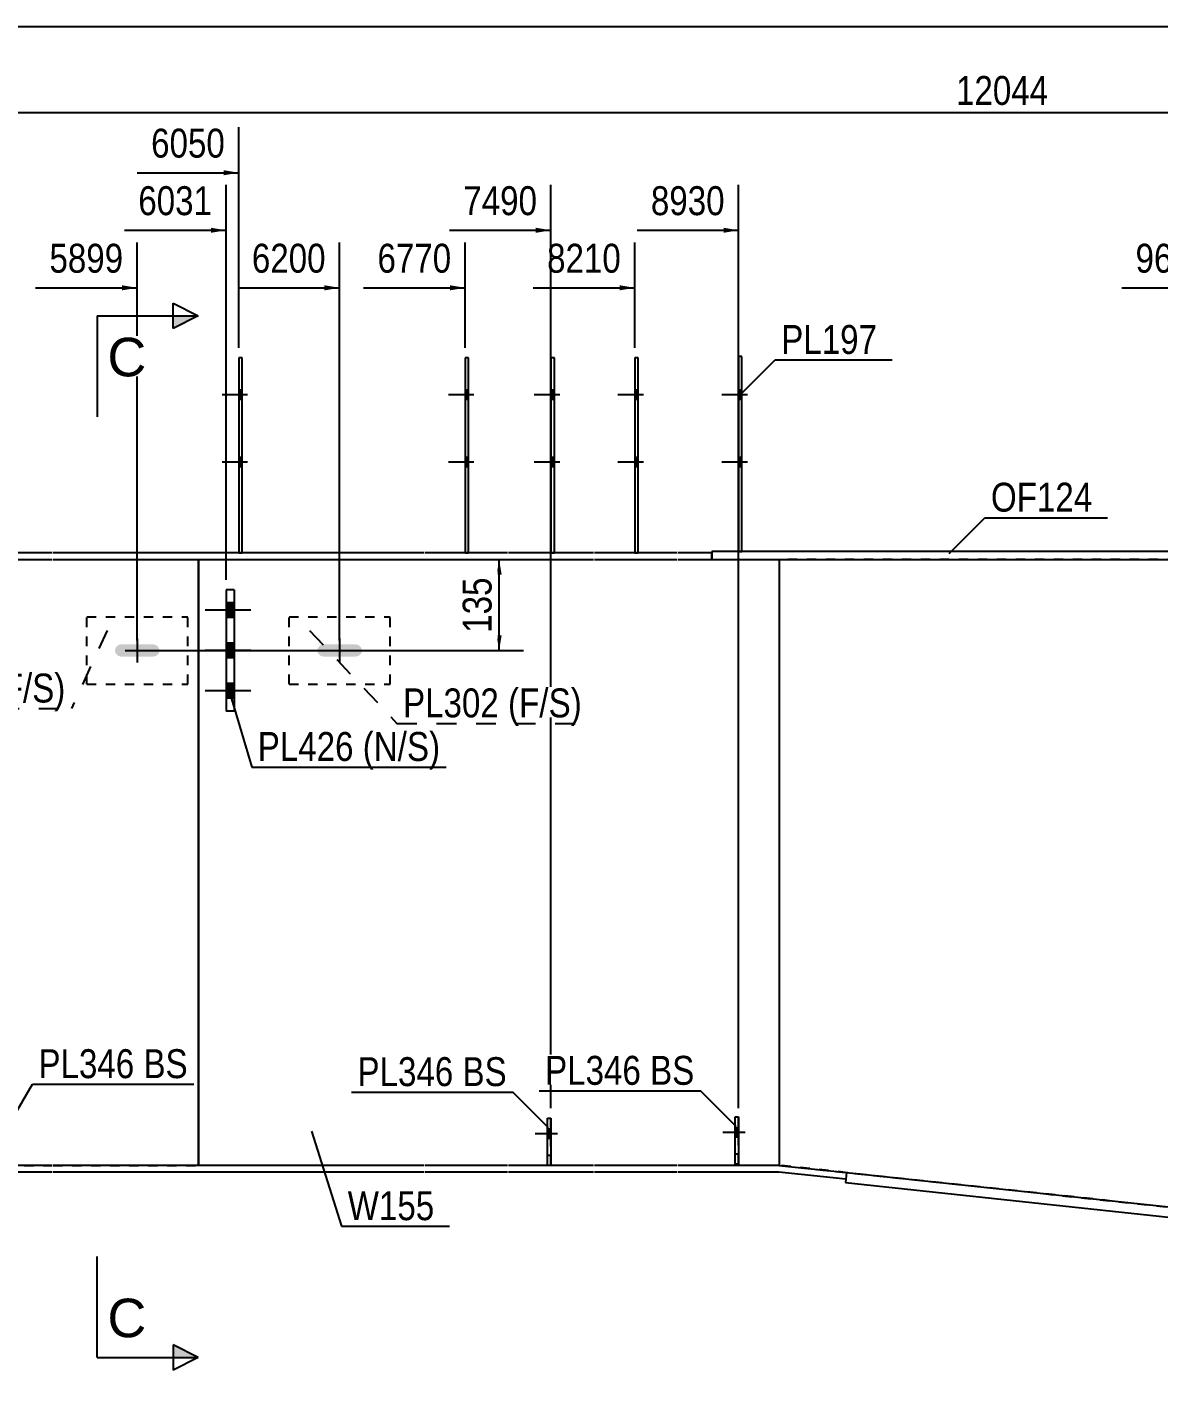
# Model space of a CAD drawing. Header units: millimetres. Extents: x -25 to 378, y -194 to 83.
# Drawn here: x 82.2 to 194.4, y -51 to 82.8 of the extents above; entities that cross this region are included whole.
import ezdxf

# ---------------------------------------------------------------- set-up
doc = ezdxf.new("R2010")
doc.units = ezdxf.units.MM
doc.linetypes.add('DXK_LINE_DOT1', pattern=[1.8814, 0.9407, -0.9407])
doc.linetypes.add('DXK_LINE_DOT2', pattern=[3.9198, 1.9599, -1.9599])
doc.styles.add('Arial', font='ARIAL.TTF', dxfattribs={"height": 0.2})
doc.styles.add('Arial Narrow', font='ARIALN.TTF', dxfattribs={"height": 0.2})

# ---------------------------------------------------------------- blocks, each defined once
blk = doc.blocks.new('Unknown-623515098-1211')
at = {"color": 5, "linetype": 'Continuous'}
blk.add_line((377.97, 82.77), (-22.03, 82.77), dxfattribs=at)
blk = doc.blocks.new('Bolt-623515098-1320 - 1232')
at = {"linetype": 'Continuous'}
blk.add_hatch(color=3, dxfattribs=at).paths.add_polyline_path([(95.31, 20.77), (95.35, 21), (95.31, 21.23), (95.17, 21.42), (94.98, 21.56), (94.75, 21.6), (91.55, 21.6), (91.32, 21.56), (91.13, 21.42), (91, 21.23), (90.95, 21), (91, 20.77), (91.13, 20.58), (91.32, 20.45), (91.55, 20.4), (94.75, 20.4), (94.98, 20.45), (95.17, 20.58)])
at = {"color": 3, "linetype": 'Continuous'}
for p, q in [((93.15, 22.2), (93.15, 19.8)), ((91.95, 21), (94.35, 21))]:
    blk.add_line(p, q, dxfattribs=at)
blk = doc.blocks.new('Part-623515098-1744 - 1232')
at = {"color": 7, "linetype": 'DXK_LINE_DOT1'}
for p, q in [((0, 30), (0, -30)), ((0, 30), (20.62, 30)), ((20.72, 30), (37.38, 30)), ((37.48, 30), (45.88, 30)), ((45.98, 30), (54.18, 30)), ((54.28, 30), (60.95, 30)), ((61.05, 30), (67.72, 30)), ((67.82, 30), (76.22, 30)), ((76.32, 30), (84.72, 30)), ((84.82, 30), (99.23, 30)), ((0, -30), (20.62, -30)), ((20.72, -30), (37.38, -30)), ((37.48, -30), (45.88, -30)), ((45.98, -30), (54.18, -30)), ((54.28, -30), (60.95, -30)), ((61.05, -30), (67.72, -30)), ((67.82, -30), (76.22, -30)), ((76.32, -30), (84.72, -30)), ((84.82, -30), (99.23, -30))]:
    blk.add_line(p, q, dxfattribs=at)
at = {"color": 2, "linetype": 'Continuous'}
blk.add_line((99.23, 30), (99.23, -30), dxfattribs=at)
blk = doc.blocks.new('Part-623515098-17344 - 1232')
at = {"color": 2, "linetype": 'Continuous'}
for p, q in [((103.55, 50), (103.22, 50)), ((103.22, 50), (103.22, 30.67)), ((103.55, 30.67), (103.55, 50))]:
    blk.add_line(p, q, dxfattribs=at)
at = {"color": 7, "linetype": 'DXK_LINE_DOT1'}
blk.add_line((103.22, 30.67), (103.55, 30.67), dxfattribs=at)
blk = doc.blocks.new('Part-623515098-17340 - 1232')
at = {"color": 2, "linetype": 'Continuous'}
for p, q in [((133.8, -30), (133.8, -25.33)), ((133.8, -25.33), (134.13, -25.33)), ((134.13, -25.33), (134.13, -30))]:
    blk.add_line(p, q, dxfattribs=at)
blk = doc.blocks.new('Bolt-623515098-1323 - 1232')
at = {"linetype": 'Continuous'}
blk.add_hatch(color=3, dxfattribs=at).paths.add_polyline_path([(115.36, 20.77), (115.4, 21), (115.36, 21.23), (115.23, 21.42), (115.03, 21.56), (114.8, 21.6), (111.6, 21.6), (111.37, 21.56), (111.18, 21.42), (111.05, 21.23), (111, 21), (111.05, 20.77), (111.18, 20.58), (111.37, 20.45), (111.6, 20.4), (114.8, 20.4), (115.03, 20.45), (115.23, 20.58)])
at = {"color": 3, "linetype": 'Continuous'}
for p, q in [((113.2, 22.2), (113.2, 19.8)), ((112, 21), (114.4, 21))]:
    blk.add_line(p, q, dxfattribs=at)
blk = doc.blocks.new('Part-623515098-1367 - 1232')
at = {"color": 2, "linetype": 'Continuous'}
for p, q in [((57.62, 30.67), (57.62, 30)), ((60.95, 30.67), (57.62, 30.67)), ((57.62, 30), (60.95, 30)), ((67.72, 30.67), (61.05, 30.67)), ((61.05, 30), (67.72, 30)), ((76.22, 30.67), (67.82, 30.67)), ((67.82, 30), (76.22, 30)), ((84.72, 30.67), (76.32, 30.67)), ((76.32, 30), (84.72, 30)), ((121.53, 30.67), (84.82, 30.67)), ((84.82, 30), (121.53, 30)), ((129.83, 30.67), (121.63, 30.67)), ((121.63, 30), (129.83, 30)), ((138.33, 30.67), (129.93, 30.67)), ((129.93, 30), (138.33, 30)), ((146.63, 30.67), (138.43, 30.67)), ((138.43, 30), (146.63, 30)), ((150.07, 30.67), (146.73, 30.67)), ((146.73, 30), (150.07, 30))]:
    blk.add_line(p, q, dxfattribs=at)
at = {"color": 7, "linetype": 'DXK_LINE_DOT1'}
blk.add_line((150.07, 30), (150.07, 30.67), dxfattribs=at)
blk = doc.blocks.new('Part-623515098-17337 - 1232')
at = {"color": 7, "linetype": 'DXK_LINE_DOT1'}
for p, q in [((133.8, -30), (133.8, -25.33)), ((133.8, -25.33), (134.13, -25.33)), ((134.13, -30), (134.13, -25.33)), ((133.8, -29), (134.13, -29))]:
    blk.add_line(p, q, dxfattribs=at)
blk = doc.blocks.new('Part-623515098-1411 - 1232')
at = {"color": 2, "linetype": 'Continuous'}
for p, q in [((267.49, 30.8), (150.07, 30.8)), ((150.07, 30.8), (150.07, 30)), ((267.49, 30), (267.49, 30.8)), ((150.07, 30), (267.49, 30))]:
    blk.add_line(p, q, dxfattribs=at)
blk = doc.blocks.new('Part-623515098-1433 - 1232')
at = {"color": 2, "linetype": 'Continuous'}
blk.add_line((99.23, -30), (99.23, 30), dxfattribs=at)
at = {"color": 7, "linetype": 'DXK_LINE_DOT1'}
for p, q in [((99.23, 30), (121.53, 30)), ((121.63, 30), (129.83, 30)), ((129.93, 30), (138.33, 30)), ((138.43, 30), (146.63, 30)), ((146.73, 30), (156.73, 30)), ((156.73, 30), (156.73, -30)), ((121.53, -30), (99.23, -30)), ((129.83, -30), (121.63, -30)), ((138.33, -30), (129.93, -30)), ((146.63, -30), (138.43, -30)), ((156.73, -30), (146.73, -30))]:
    blk.add_line(p, q, dxfattribs=at)
blk = doc.blocks.new('Part-623515098-1455 - 1232')
at = {"color": 2, "linetype": 'Continuous'}
for p, q in [((156.73, 30), (156.73, -30)), ((343.35, -50), (343.09, -49.97))]:
    blk.add_line(p, q, dxfattribs=at)
at = {"color": 7, "linetype": 'DXK_LINE_DOT1'}
for p, q in [((356.07, 30), (156.73, 30)), ((356.07, 30), (343.35, -50)), ((343.09, -49.97), (156.73, -30)), ((156.73, -30), (343.35, -49.99))]:
    blk.add_line(p, q, dxfattribs=at)
blk = doc.blocks.new('Part-623515098-1499 - 1232')
at = {"color": 2, "linetype": 'Continuous'}
for p, q in [((67.72, -30), (64.38, -30)), ((64.38, -30), (64.38, -30.67)), ((67.72, -30.67), (64.38, -30.67)), ((76.22, -30), (67.82, -30)), ((76.22, -30.67), (67.82, -30.67)), ((84.72, -30), (76.32, -30)), ((84.72, -30.67), (76.32, -30.67)), ((121.53, -30), (84.82, -30)), ((121.53, -30.67), (84.82, -30.67)), ((129.83, -30), (121.63, -30)), ((129.83, -30.67), (121.63, -30.67)), ((138.33, -30), (129.93, -30)), ((138.33, -30.67), (129.93, -30.67)), ((146.63, -30), (138.43, -30)), ((146.63, -30.67), (138.43, -30.67)), ((156.73, -30), (146.73, -30)), ((156.7, -30.67), (146.73, -30.67)), ((163.33, -31.38), (156.7, -30.67)), ((156.73, -30), (163.4, -30.71))]:
    blk.add_line(p, q, dxfattribs=at)
at = {"color": 7, "linetype": 'DXK_LINE_DOT1'}
blk.add_line((163.4, -30.71), (163.33, -31.38), dxfattribs=at)
blk = doc.blocks.new('Part-623515098-1521 - 1232')
at = {"color": 2, "linetype": 'Continuous'}
for p, q in [((163.4, -30.71), (163.29, -31.71)), ((163.4, -30.71), (343.09, -49.97)), ((163.29, -31.71), (342.99, -50.97)), ((343.09, -49.97), (342.99, -50.97))]:
    blk.add_line(p, q, dxfattribs=at)
blk = doc.blocks.new('Part-623515098-1695 - 1232')
at = {"color": 2, "linetype": 'Continuous'}
for p, q in [((102.75, 27), (101.95, 27)), ((101.95, 27), (101.95, 15)), ((102.75, 27), (102.75, 15)), ((102.75, 15), (101.95, 15))]:
    blk.add_line(p, q, dxfattribs=at)
blk = doc.blocks.new('Part-623515098-1717 - 1232')
at = {"color": 7, "linetype": 'DXK_LINE_DOT1'}
for p, q in [((108.2, 17.67), (108.2, 24.33)), ((108.2, 24.33), (118.2, 24.33)), ((118.2, 17.67), (118.2, 24.33)), ((108.2, 17.67), (118.2, 17.67))]:
    blk.add_line(p, q, dxfattribs=at)
blk = doc.blocks.new('Part-623515098-1722 - 1232')
at = {"color": 7, "linetype": 'DXK_LINE_DOT1'}
for p, q in [((88.15, 17.67), (88.15, 24.33)), ((88.15, 24.33), (98.15, 24.33)), ((98.15, 17.67), (98.15, 24.33)), ((88.15, 17.67), (98.15, 17.67))]:
    blk.add_line(p, q, dxfattribs=at)
blk = doc.blocks.new('Bolt-623515098-1723 - 1232')
at = {"linetype": 'Continuous'}
for points in [[(102.75, 24.27), (102.75, 25.73), (101.95, 25.73), (101.95, 24.27)], [(102.75, 20.27), (102.75, 21.73), (101.95, 21.73), (101.95, 20.27)], [(102.75, 16.27), (102.75, 17.73), (101.95, 17.73), (101.95, 16.27)]]:
    blk.add_hatch(color=3, dxfattribs=at).paths.add_polyline_path(points)
at = {"color": 3, "linetype": 'Continuous'}
for p, q in [((102.75, 25.73), (101.95, 25.73)), ((104.42, 25), (99.88, 25)), ((102.75, 24.27), (101.95, 24.27)), ((102.75, 21.73), (101.95, 21.73)), ((104.42, 21), (99.88, 21)), ((102.75, 20.27), (101.95, 20.27)), ((102.75, 17.73), (101.95, 17.73)), ((104.42, 17), (99.88, 17)), ((102.75, 16.27), (101.95, 16.27))]:
    blk.add_line(p, q, dxfattribs=at)
blk = doc.blocks.new('Part-623515098-17328 - 1232')
at = {"color": 2, "linetype": 'Continuous'}
for p, q in [((153.05, 50.13), (152.72, 50.13)), ((152.72, 50.13), (152.72, 30.8)), ((153.05, 30.8), (153.05, 50.13))]:
    blk.add_line(p, q, dxfattribs=at)
at = {"color": 7, "linetype": 'DXK_LINE_DOT1'}
blk.add_line((152.72, 30.8), (153.05, 30.8), dxfattribs=at)
blk = doc.blocks.new('Part-623515098-17329 - 1232')
at = {"color": 7, "linetype": 'DXK_LINE_DOT1'}
for p, q in [((152.39, -29.87), (152.39, -25.2)), ((152.39, -25.2), (152.72, -25.2)), ((152.72, -29.87), (152.72, -25.2)), ((152.39, -28.87), (152.72, -28.87)), ((152.72, -29.87), (152.39, -29.87))]:
    blk.add_line(p, q, dxfattribs=at)
blk = doc.blocks.new('Part-623515098-17332 - 1232')
at = {"color": 2, "linetype": 'Continuous'}
for p, q in [((152.39, -29.87), (152.39, -25.2)), ((152.39, -25.2), (152.72, -25.2)), ((152.72, -25.2), (152.72, -29.87)), ((152.72, -29.87), (152.39, -29.87))]:
    blk.add_line(p, q, dxfattribs=at)
blk = doc.blocks.new('Part-623515098-17335 - 1232')
at = {"color": 2, "linetype": 'Continuous'}
for p, q in [((142.77, 50), (142.43, 50)), ((142.43, 50), (142.43, 30.67)), ((142.77, 30.67), (142.77, 50))]:
    blk.add_line(p, q, dxfattribs=at)
at = {"color": 7, "linetype": 'DXK_LINE_DOT1'}
blk.add_line((142.43, 30.67), (142.77, 30.67), dxfattribs=at)
blk = doc.blocks.new('Part-623515098-17336 - 1232')
at = {"color": 2, "linetype": 'Continuous'}
for p, q in [((134.47, 50), (134.13, 50)), ((134.13, 50), (134.13, 30.67)), ((134.47, 30.67), (134.47, 50))]:
    blk.add_line(p, q, dxfattribs=at)
at = {"color": 7, "linetype": 'DXK_LINE_DOT1'}
blk.add_line((134.13, 30.67), (134.47, 30.67), dxfattribs=at)
blk = doc.blocks.new('Part-623515098-17343 - 1232')
at = {"color": 2, "linetype": 'Continuous'}
for p, q in [((125.97, 50), (125.63, 50)), ((125.63, 50), (125.63, 30.67)), ((125.97, 30.67), (125.97, 50))]:
    blk.add_line(p, q, dxfattribs=at)
at = {"color": 7, "linetype": 'DXK_LINE_DOT1'}
blk.add_line((125.63, 30.67), (125.97, 30.67), dxfattribs=at)
blk = doc.blocks.new('Bolt-623515098-17377 - 1232')
at = {"linetype": 'Continuous'}
for points in [[(153.05, 45.87), (153.05, 46.8), (152.72, 46.8), (152.72, 45.87)], [(153.05, 45.87), (153.05, 46.8), (152.72, 46.8), (152.72, 45.87)], [(153.05, 39.2), (153.05, 40.13), (152.72, 40.13), (152.72, 39.2)], [(153.05, 39.2), (153.05, 40.13), (152.72, 40.13), (152.72, 39.2)]]:
    blk.add_hatch(color=3, dxfattribs=at).paths.add_polyline_path(points)
at = {"color": 3, "linetype": 'Continuous'}
for p, q in [((153.59, 46.33), (151.05, 46.33)), ((153.59, 46.33), (151.05, 46.33)), ((153.05, 46.8), (152.72, 46.8)), ((153.05, 46.8), (152.72, 46.8)), ((153.05, 45.87), (152.72, 45.87)), ((153.05, 45.87), (152.72, 45.87)), ((153.05, 40.13), (152.72, 40.13)), ((153.05, 40.13), (152.72, 40.13)), ((153.59, 39.67), (151.05, 39.67)), ((153.59, 39.67), (151.05, 39.67)), ((153.05, 39.2), (152.72, 39.2)), ((153.05, 39.2), (152.72, 39.2))]:
    blk.add_line(p, q, dxfattribs=at)
blk = doc.blocks.new('Bolt-623515098-17378 - 1232')
at = {"color": 3, "linetype": 'DXK_LINE_DOT2'}
for p, q in [((152.72, -26.27), (152.39, -26.27)), ((153.25, -26.73), (152.39, -26.73)), ((152.72, -27.2), (152.39, -27.2))]:
    blk.add_line(p, q, dxfattribs=at)
blk = doc.blocks.new('Bolt-623515098-17381 - 1232')
at = {"linetype": 'Continuous'}
blk.add_hatch(color=3, dxfattribs=at).paths.add_polyline_path([(152.72, -27.2), (152.72, -26.27), (152.39, -26.27), (152.39, -27.2)])
at = {"color": 3, "linetype": 'Continuous'}
for p, q in [((153.35, -26.73), (151.15, -26.73)), ((152.72, -26.27), (152.39, -26.27)), ((152.72, -27.2), (152.39, -27.2))]:
    blk.add_line(p, q, dxfattribs=at)
blk = doc.blocks.new('Bolt-623515098-17384 - 1232')
at = {"linetype": 'Continuous'}
for points in [[(142.77, 45.87), (142.77, 46.8), (142.43, 46.8), (142.43, 45.87)], [(142.77, 45.87), (142.77, 46.8), (142.43, 46.8), (142.43, 45.87)], [(142.77, 39.2), (142.77, 40.13), (142.43, 40.13), (142.43, 39.2)], [(142.77, 39.2), (142.77, 40.13), (142.43, 40.13), (142.43, 39.2)]]:
    blk.add_hatch(color=3, dxfattribs=at).paths.add_polyline_path(points)
at = {"color": 3, "linetype": 'Continuous'}
for p, q in [((143.3, 46.33), (140.77, 46.33)), ((143.3, 46.33), (140.77, 46.33)), ((142.77, 46.8), (142.43, 46.8)), ((142.77, 46.8), (142.43, 46.8)), ((142.77, 45.87), (142.43, 45.87)), ((142.77, 45.87), (142.43, 45.87)), ((142.77, 40.13), (142.43, 40.13)), ((142.77, 40.13), (142.43, 40.13)), ((143.3, 39.67), (140.77, 39.67)), ((143.3, 39.67), (140.77, 39.67)), ((142.77, 39.2), (142.43, 39.2)), ((142.77, 39.2), (142.43, 39.2))]:
    blk.add_line(p, q, dxfattribs=at)
blk = doc.blocks.new('Bolt-623515098-17385 - 1232')
at = {"linetype": 'Continuous'}
for points in [[(134.47, 45.87), (134.47, 46.8), (134.13, 46.8), (134.13, 45.87)], [(134.47, 45.87), (134.47, 46.8), (134.13, 46.8), (134.13, 45.87)], [(134.47, 39.2), (134.47, 40.13), (134.13, 40.13), (134.13, 39.2)], [(134.47, 39.2), (134.47, 40.13), (134.13, 40.13), (134.13, 39.2)]]:
    blk.add_hatch(color=3, dxfattribs=at).paths.add_polyline_path(points)
at = {"color": 3, "linetype": 'Continuous'}
for p, q in [((135, 46.33), (132.47, 46.33)), ((135, 46.33), (132.47, 46.33)), ((134.47, 46.8), (134.13, 46.8)), ((134.47, 46.8), (134.13, 46.8)), ((134.47, 45.87), (134.13, 45.87)), ((134.47, 45.87), (134.13, 45.87)), ((134.47, 40.13), (134.13, 40.13)), ((134.47, 40.13), (134.13, 40.13)), ((135, 39.67), (132.47, 39.67)), ((135, 39.67), (132.47, 39.67)), ((134.47, 39.2), (134.13, 39.2)), ((134.47, 39.2), (134.13, 39.2))]:
    blk.add_line(p, q, dxfattribs=at)
blk = doc.blocks.new('Bolt-623515098-17386 - 1232')
at = {"color": 3, "linetype": 'DXK_LINE_DOT2'}
for p, q in [((134.13, -26.4), (133.8, -26.4)), ((134.67, -26.87), (133.8, -26.87)), ((134.13, -27.33), (133.8, -27.33))]:
    blk.add_line(p, q, dxfattribs=at)
blk = doc.blocks.new('Bolt-623515098-17389 - 1232')
at = {"linetype": 'Continuous'}
blk.add_hatch(color=3, dxfattribs=at).paths.add_polyline_path([(134.13, -27.33), (134.13, -26.4), (133.8, -26.4), (133.8, -27.33)])
at = {"color": 3, "linetype": 'Continuous'}
for p, q in [((134.13, -26.4), (133.8, -26.4)), ((134.77, -26.87), (132.57, -26.87)), ((134.13, -27.33), (133.8, -27.33))]:
    blk.add_line(p, q, dxfattribs=at)
blk = doc.blocks.new('Bolt-623515098-17392 - 1232')
at = {"linetype": 'Continuous'}
for points in [[(125.97, 45.87), (125.97, 46.8), (125.63, 46.8), (125.63, 45.87)], [(125.97, 45.87), (125.97, 46.8), (125.63, 46.8), (125.63, 45.87)], [(125.97, 39.2), (125.97, 40.13), (125.63, 40.13), (125.63, 39.2)], [(125.97, 39.2), (125.97, 40.13), (125.63, 40.13), (125.63, 39.2)]]:
    blk.add_hatch(color=3, dxfattribs=at).paths.add_polyline_path(points)
at = {"color": 3, "linetype": 'Continuous'}
for p, q in [((126.5, 46.33), (123.97, 46.33)), ((126.5, 46.33), (123.97, 46.33)), ((125.97, 46.8), (125.63, 46.8)), ((125.97, 46.8), (125.63, 46.8)), ((125.97, 45.87), (125.63, 45.87)), ((125.97, 45.87), (125.63, 45.87)), ((125.97, 40.13), (125.63, 40.13)), ((125.97, 40.13), (125.63, 40.13)), ((126.5, 39.67), (123.97, 39.67)), ((126.5, 39.67), (123.97, 39.67)), ((125.97, 39.2), (125.63, 39.2)), ((125.97, 39.2), (125.63, 39.2))]:
    blk.add_line(p, q, dxfattribs=at)
blk = doc.blocks.new('Bolt-623515098-17393 - 1232')
at = {"linetype": 'Continuous'}
for points in [[(103.55, 45.87), (103.55, 46.8), (103.22, 46.8), (103.22, 45.87)], [(103.55, 45.87), (103.55, 46.8), (103.22, 46.8), (103.22, 45.87)], [(103.55, 39.2), (103.55, 40.13), (103.22, 40.13), (103.22, 39.2)], [(103.55, 39.2), (103.55, 40.13), (103.22, 40.13), (103.22, 39.2)]]:
    blk.add_hatch(color=3, dxfattribs=at).paths.add_polyline_path(points)
at = {"color": 3, "linetype": 'Continuous'}
for p, q in [((104.08, 46.33), (101.55, 46.33)), ((104.08, 46.33), (101.55, 46.33)), ((103.55, 46.8), (103.22, 46.8)), ((103.55, 46.8), (103.22, 46.8)), ((103.55, 45.87), (103.22, 45.87)), ((103.55, 45.87), (103.22, 45.87)), ((103.55, 40.13), (103.22, 40.13)), ((103.55, 40.13), (103.22, 40.13)), ((104.08, 39.67), (101.55, 39.67)), ((104.08, 39.67), (101.55, 39.67)), ((103.55, 39.2), (103.22, 39.2)), ((103.55, 39.2), (103.22, 39.2))]:
    blk.add_line(p, q, dxfattribs=at)
blk = doc.blocks.new('StraightDimension-623515098-2243 - 1232')
at = {"linetype": 'Continuous'}
for points in [[(128.75, 28.5), (129, 30), (129.25, 28.5)], [(129.25, 22.5), (129, 21), (128.75, 22.5)]]:
    blk.add_hatch(color=7, dxfattribs=at).paths.add_polyline_path(points)
at = {"color": 7, "linetype": 'Continuous'}
for p, q in [((94.15, 30), (131.4, 30)), ((129, 21), (129, 30)), ((94.15, 21), (131.4, 21))]:
    blk.add_line(p, q, dxfattribs=at)
at = {"color": 0}
blk.add_wipeout([(128.85, 28.84), (124.65, 28.84), (124.65, 22.16), (128.85, 22.16)], dxfattribs=at)
at = {"color": 3, "style": 'Arial Narrow'}
blk.add_text('135', height=2.863, rotation=90.0002, dxfattribs=at).set_placement((128.25, 22.76))
blk = doc.blocks.new('StraightDimension-623515098-2648 - 1232')
at = {"color": 7, "linetype": 'Continuous'}
blk.add_line((-1.33, 74.3), (358.97, 74.3), dxfattribs=at)
at = {"color": 0}
blk.add_wipeout([(183.99, 74.45), (183.99, 78.65), (173.65, 78.65), (173.65, 74.45)], dxfattribs=at)
at = {"color": 3, "style": 'Arial Narrow'}
blk.add_text('12044', height=2.863, dxfattribs=at).set_placement((174.25, 75.05))
blk = doc.blocks.new('StraightDimension-623515098-16156 - 1232')
at = {"linetype": 'Continuous'}
blk.add_hatch(color=7, dxfattribs=at).paths.add_polyline_path([(199.22, 57.18), (200.72, 56.93), (199.22, 56.68)])
at = {"color": 7, "linetype": 'Continuous'}
for p, q in [((200.72, 51.13), (200.72, 61.43)), ((190.66, 56.93), (200.72, 56.93))]:
    blk.add_line(p, q, dxfattribs=at)
at = {"color": 0}
blk.add_wipeout([(199.94, 57.83), (199.94, 62.03), (191.43, 62.03), (191.43, 57.83)], dxfattribs=at)
at = {"color": 3, "style": 'Arial Narrow'}
blk.add_text('9650', height=2.863, dxfattribs=at).set_placement((192.03, 58.43))
blk = doc.blocks.new('StraightDimension-623515098-16157 - 1232')
at = {"linetype": 'Continuous'}
blk.add_hatch(color=7, dxfattribs=at).paths.add_polyline_path([(151.22, 62.88), (152.72, 62.63), (151.22, 62.38)])
at = {"color": 7, "linetype": 'Continuous'}
for p, q in [((152.72, -24.33), (152.72, 67.13)), ((142.66, 62.63), (152.72, 62.63))]:
    blk.add_line(p, q, dxfattribs=at)
at = {"color": 0}
blk.add_wipeout([(151.94, 63.53), (151.94, 67.73), (143.43, 67.73), (143.43, 63.53)], dxfattribs=at)
at = {"color": 3, "style": 'Arial Narrow'}
blk.add_text('8930', height=2.863, dxfattribs=at).set_placement((144.03, 64.13))
blk = doc.blocks.new('StraightDimension-623515098-16158 - 1232')
at = {"linetype": 'Continuous'}
blk.add_hatch(color=7, dxfattribs=at).paths.add_polyline_path([(140.93, 57.18), (142.43, 56.93), (140.93, 56.68)])
at = {"color": 7, "linetype": 'Continuous'}
for p, q in [((142.43, 51), (142.43, 61.43)), ((132.37, 56.93), (142.43, 56.93))]:
    blk.add_line(p, q, dxfattribs=at)
at = {"color": 0}
blk.add_wipeout([(141.66, 57.83), (141.66, 62.03), (133.15, 62.03), (133.15, 57.83)], dxfattribs=at)
at = {"color": 3, "style": 'Arial Narrow'}
blk.add_text('8210', height=2.863, dxfattribs=at).set_placement((133.75, 58.43))
blk = doc.blocks.new('StraightDimension-623515098-16159 - 1232')
at = {"linetype": 'Continuous'}
blk.add_hatch(color=7, dxfattribs=at).paths.add_polyline_path([(132.63, 62.88), (134.13, 62.63), (132.63, 62.38)])
at = {"color": 7, "linetype": 'Continuous'}
for p, q in [((134.13, -24.33), (134.13, 67.13)), ((124.07, 62.63), (134.13, 62.63))]:
    blk.add_line(p, q, dxfattribs=at)
at = {"color": 0}
blk.add_wipeout([(133.36, 63.53), (133.36, 67.73), (124.85, 67.73), (124.85, 63.53)], dxfattribs=at)
at = {"color": 3, "style": 'Arial Narrow'}
blk.add_text('7490', height=2.863, dxfattribs=at).set_placement((125.45, 64.13))
blk = doc.blocks.new('StraightDimension-623515098-16160 - 1232')
at = {"linetype": 'Continuous'}
blk.add_hatch(color=7, dxfattribs=at).paths.add_polyline_path([(124.13, 57.18), (125.63, 56.93), (124.13, 56.68)])
at = {"color": 7, "linetype": 'Continuous'}
for p, q in [((125.63, 51), (125.63, 61.43)), ((115.57, 56.93), (125.63, 56.93))]:
    blk.add_line(p, q, dxfattribs=at)
at = {"color": 0}
blk.add_wipeout([(124.86, 57.83), (124.86, 62.03), (116.35, 62.03), (116.35, 57.83)], dxfattribs=at)
at = {"color": 3, "style": 'Arial Narrow'}
blk.add_text('6770', height=2.863, dxfattribs=at).set_placement((116.95, 58.43))
blk = doc.blocks.new('StraightDimension-623515098-16161 - 1232')
at = {"linetype": 'Continuous'}
blk.add_hatch(color=7, dxfattribs=at).paths.add_polyline_path([(111.7, 57.18), (113.2, 56.93), (111.7, 56.68)])
at = {"color": 7, "linetype": 'Continuous'}
for p, q in [((113.2, 22), (113.2, 61.43)), ((103.14, 56.93), (113.2, 56.93))]:
    blk.add_line(p, q, dxfattribs=at)
at = {"color": 0}
blk.add_wipeout([(112.43, 57.83), (112.43, 62.03), (103.91, 62.03), (103.91, 57.83)], dxfattribs=at)
at = {"color": 3, "style": 'Arial Narrow'}
blk.add_text('6200', height=2.863, dxfattribs=at).set_placement((104.51, 58.43))
blk = doc.blocks.new('StraightDimension-623515098-16162 - 1232')
at = {"linetype": 'Continuous'}
blk.add_hatch(color=7, dxfattribs=at).paths.add_polyline_path([(101.72, 68.58), (103.22, 68.33), (101.72, 68.08)])
at = {"color": 7, "linetype": 'Continuous'}
for p, q in [((103.22, 51), (103.22, 72.83)), ((93.16, 68.33), (103.22, 68.33))]:
    blk.add_line(p, q, dxfattribs=at)
at = {"color": 0}
blk.add_wipeout([(102.44, 69.23), (102.44, 73.43), (93.93, 73.43), (93.93, 69.23)], dxfattribs=at)
at = {"color": 3, "style": 'Arial Narrow'}
blk.add_text('6050', height=2.863, dxfattribs=at).set_placement((94.53, 69.83))
blk = doc.blocks.new('StraightDimension-623515098-16163 - 1232')
at = {"linetype": 'Continuous'}
blk.add_hatch(color=7, dxfattribs=at).paths.add_polyline_path([(100.45, 62.88), (101.95, 62.63), (100.45, 62.38)])
at = {"color": 7, "linetype": 'Continuous'}
for p, q in [((101.95, 28), (101.95, 67.13)), ((91.89, 62.63), (101.95, 62.63))]:
    blk.add_line(p, q, dxfattribs=at)
at = {"color": 0}
blk.add_wipeout([(101.18, 63.53), (101.18, 67.73), (92.66, 67.73), (92.66, 63.53)], dxfattribs=at)
at = {"color": 3, "style": 'Arial Narrow'}
blk.add_text('6031', height=2.863, dxfattribs=at).set_placement((93.26, 64.13))
blk = doc.blocks.new('StraightDimension-623515098-16164 - 1232')
at = {"linetype": 'Continuous'}
blk.add_hatch(color=7, dxfattribs=at).paths.add_polyline_path([(91.65, 57.18), (93.15, 56.93), (91.65, 56.68)])
at = {"color": 7, "linetype": 'Continuous'}
for p, q in [((93.15, 22), (93.15, 61.43)), ((83.09, 56.93), (93.15, 56.93))]:
    blk.add_line(p, q, dxfattribs=at)
at = {"color": 0}
blk.add_wipeout([(92.38, 57.83), (92.38, 62.03), (83.86, 62.03), (83.86, 57.83)], dxfattribs=at)
at = {"color": 3, "style": 'Arial Narrow'}
blk.add_text('5899', height=2.863, dxfattribs=at).set_placement((84.46, 58.43))
blk = doc.blocks.new('SectionMark-623515098-10644 - 1232')
at = {"linetype": 'Continuous'}
for points in [[(96.7, 52.91), (96.7, 54.16), (99.2, 54.16)], [(96.7, -49.03), (96.7, -47.78), (99.2, -49.03)]]:
    blk.add_hatch(color=30, dxfattribs=at).paths.add_polyline_path(points)
at = {"color": 30, "linetype": 'Continuous'}
for p, q in [((96.7, 52.91), (96.7, 55.41)), ((96.7, 55.41), (99.2, 54.16)), ((89.2, 54.16), (89.2, 44.16)), ((89.2, 54.16), (99.2, 54.16)), ((99.2, 54.16), (96.7, 52.91)), ((89.2, -49.03), (89.2, -39.03)), ((99.2, -49.03), (96.7, -47.78)), ((96.7, -47.78), (96.7, -50.28)), ((89.2, -49.03), (99.2, -49.03)), ((99.2, -49.03), (96.7, -50.28))]:
    blk.add_line(p, q, dxfattribs=at)
at = {"color": 0, "linetype": 'Continuous'}
for points in [[(94.05, 48.16), (94.05, 52.16), (90.2, 52.16), (90.2, 48.16)], [(94.05, -47.03), (94.05, -43.03), (90.2, -43.03), (90.2, -47.03)]]:
    blk.add_wipeout(points, dxfattribs=at)
at = {"color": 96, "linetype": 'Continuous', "style": 'Arial'}
for p in [(90.2, 48.16), (90.2, -47.03)]:
    blk.add_text('C', height=3.82, dxfattribs=at).set_placement(p)
blk = doc.blocks.new('Mark-623515098-19417 - 1232')
at = {"color": 0}
for points in [[(128.98, 14.38), (128.98, 17.38), (119.48, 17.38), (119.48, 14.38)], [(137.18, 14.38), (137.18, 17.38), (129.88, 17.38), (129.88, 14.38)]]:
    blk.add_wipeout(points, dxfattribs=at)
for points in [[(128.98, 14.38), (128.98, 17.38), (119.48, 17.38), (119.48, 14.38)], [(137.18, 14.38), (137.18, 17.38), (129.88, 17.38), (129.88, 14.38)]]:
    blk.add_wipeout(points, dxfattribs=at)
at = {"color": 7, "linetype": 'DXK_LINE_DOT2'}
for p, q in [((110.22, 22.98), (118.88, 13.78)), ((118.88, 13.78), (137.78, 13.78))]:
    blk.add_line(p, q, dxfattribs=at)
at = {"color": 3, "style": 'Arial Narrow'}
for s, p in [('(F/', (129.88, 14.38)), ('S)', (133.9, 14.38)), ('PL302', (119.48, 14.38))]:
    blk.add_text(s, height=2.863, dxfattribs=at).set_placement(p)
blk = doc.blocks.new('MarkSet-623515098-19345 - 1232')
at = {"color": 0}
for points in [[(92.87, -21.36), (92.87, -18.36), (83.37, -18.36), (83.37, -21.36)], [(98.16, -21.36), (98.16, -18.36), (93.77, -18.36), (93.77, -21.36)]]:
    blk.add_wipeout(points, dxfattribs=at)
for points in [[(92.87, -21.36), (92.87, -18.36), (83.37, -18.36), (83.37, -21.36)], [(98.16, -21.36), (98.16, -18.36), (93.77, -18.36), (93.77, -21.36)]]:
    blk.add_wipeout(points, dxfattribs=at)
at = {"color": 7, "linetype": 'Continuous'}
for p, q in [((80.27, -26.29), (82.77, -21.96)), ((82.77, -21.96), (98.76, -21.96))]:
    blk.add_line(p, q, dxfattribs=at)
at = {"color": 3, "style": 'Arial Narrow'}
for s, p in [('PL346', (83.37, -21.36)), ('BS', (93.77, -21.36))]:
    blk.add_text(s, height=2.863, dxfattribs=at).set_placement(p)
blk = doc.blocks.new('MarkSet-623515098-19356 - 1232')
at = {"color": 0}
for points in [[(124.47, -22.15), (124.47, -19.15), (114.97, -19.15), (114.97, -22.15)], [(129.75, -22.15), (129.75, -19.15), (125.37, -19.15), (125.37, -22.15)]]:
    blk.add_wipeout(points, dxfattribs=at)
for points in [[(124.47, -22.15), (124.47, -19.15), (114.97, -19.15), (114.97, -22.15)], [(129.75, -22.15), (129.75, -19.15), (125.37, -19.15), (125.37, -22.15)]]:
    blk.add_wipeout(points, dxfattribs=at)
at = {"color": 7, "linetype": 'Continuous'}
for p in [(114.37, -22.75), (133.89, -26.29)]:
    blk.add_line(p, (130.35, -22.75), dxfattribs=at)
at = {"color": 3, "style": 'Arial Narrow'}
for s, p in [('PL346', (114.97, -22.15)), ('BS', (125.37, -22.15))]:
    blk.add_text(s, height=2.863, dxfattribs=at).set_placement(p)
blk = doc.blocks.new('MarkSet-623515098-19367 - 1232')
at = {"color": 0}
for points in [[(143.05, -22.02), (143.05, -19.02), (133.55, -19.02), (133.55, -22.02)], [(148.34, -22.02), (148.34, -19.02), (143.95, -19.02), (143.95, -22.02)]]:
    blk.add_wipeout(points, dxfattribs=at)
for points in [[(143.05, -22.02), (143.05, -19.02), (133.55, -19.02), (133.55, -22.02)], [(148.34, -22.02), (148.34, -19.02), (143.95, -19.02), (143.95, -22.02)]]:
    blk.add_wipeout(points, dxfattribs=at)
at = {"color": 7, "linetype": 'Continuous'}
for p in [(132.95, -22.62), (152.47, -26.15)]:
    blk.add_line(p, (148.94, -22.62), dxfattribs=at)
at = {"color": 3, "style": 'Arial Narrow'}
for s, p in [('PL346', (133.55, -22.02)), ('BS', (143.95, -22.02))]:
    blk.add_text(s, height=2.863, dxfattribs=at).set_placement(p)
blk = doc.blocks.new('Mark-623515098-19381 - 1232')
at = {"color": 0}
blk.add_wipeout([(187.76, 34.76), (187.76, 37.76), (177.71, 37.76), (177.71, 34.76)], dxfattribs=at)
blk.add_wipeout([(187.76, 34.76), (187.76, 37.76), (177.71, 37.76), (177.71, 34.76)], dxfattribs=at)
at = {"color": 7, "linetype": 'Continuous'}
for p, q in [((173.57, 30.62), (177.11, 34.16)), ((177.11, 34.16), (189.26, 34.16))]:
    blk.add_line(p, q, dxfattribs=at)
at = {"color": 3, "style": 'Arial Narrow'}
blk.add_text('OF124', height=2.863, dxfattribs=at).set_placement((177.71, 34.76))
blk = doc.blocks.new('Mark-623515098-19384 - 1232')
at = {"color": 0}
blk.add_wipeout([(122.59, -35.43), (122.59, -32.43), (114, -32.43), (114, -35.43)], dxfattribs=at)
blk.add_wipeout([(122.59, -35.43), (122.59, -32.43), (114, -32.43), (114, -35.43)], dxfattribs=at)
at = {"color": 7, "linetype": 'Continuous'}
for p, q in [((110.4, -26.63), (113.4, -36.03)), ((113.4, -36.03), (124.09, -36.03))]:
    blk.add_line(p, q, dxfattribs=at)
at = {"color": 3, "style": 'Arial Narrow'}
blk.add_text('W155', height=2.863, dxfattribs=at).set_placement((114, -35.43))
blk = doc.blocks.new('Mark-623515098-19414 - 1232')
at = {"color": 0}
for points in [[(114.59, 10.06), (114.59, 13.06), (105.09, 13.06), (105.09, 10.06)], [(123.16, 10.06), (123.16, 13.06), (115.49, 13.06), (115.49, 10.06)]]:
    blk.add_wipeout(points, dxfattribs=at)
for points in [[(114.59, 10.06), (114.59, 13.06), (105.09, 13.06), (105.09, 10.06)], [(123.16, 10.06), (123.16, 13.06), (115.49, 13.06), (115.49, 10.06)]]:
    blk.add_wipeout(points, dxfattribs=at)
at = {"color": 7, "linetype": 'Continuous'}
for p, q in [((102.13, 17.42), (104.49, 9.46)), ((104.49, 9.46), (123.76, 9.46))]:
    blk.add_line(p, q, dxfattribs=at)
at = {"color": 3, "style": 'Arial Narrow'}
for s, p in [('PL426', (105.09, 10.06)), ('(N/', (115.49, 10.06)), ('S)', (119.87, 10.06))]:
    blk.add_text(s, height=2.863, dxfattribs=at).set_placement(p)
blk = doc.blocks.new('Mark-623515098-19420 - 1232')
at = {"color": 0}
for points in [[(77.84, 15.85), (77.84, 18.85), (68.33, 18.85), (68.33, 15.85)], [(86.03, 15.85), (86.03, 18.85), (78.74, 18.85), (78.74, 15.85)]]:
    blk.add_wipeout(points, dxfattribs=at)
for points in [[(77.84, 15.85), (77.84, 18.85), (68.33, 18.85), (68.33, 15.85)], [(86.03, 15.85), (86.03, 18.85), (78.74, 18.85), (78.74, 15.85)]]:
    blk.add_wipeout(points, dxfattribs=at)
at = {"color": 7, "linetype": 'DXK_LINE_DOT2'}
for p in [(90.17, 22.98), (67.73, 15.25)]:
    blk.add_line(p, (86.63, 15.25), dxfattribs=at)
at = {"color": 3, "style": 'Arial Narrow'}
for s, p in [('PL302', (68.33, 15.85)), ('(F/', (78.74, 15.85)), ('S)', (82.75, 15.85))]:
    blk.add_text(s, height=2.863, dxfattribs=at).set_placement(p)
blk = doc.blocks.new('Mark-623515098-19450 - 1232')
at = {"color": 0}
blk.add_wipeout([(166.44, 50.38), (166.44, 53.38), (156.94, 53.38), (156.94, 50.38)], dxfattribs=at)
blk.add_wipeout([(166.44, 50.38), (166.44, 53.38), (156.94, 53.38), (156.94, 50.38)], dxfattribs=at)
at = {"color": 7, "linetype": 'Continuous'}
for p, q in [((152.81, 46.25), (156.34, 49.78)), ((156.34, 49.78), (167.94, 49.78))]:
    blk.add_line(p, q, dxfattribs=at)
at = {"color": 3, "style": 'Arial Narrow'}
blk.add_text('PL197', height=2.863, dxfattribs=at).set_placement((156.94, 50.38))

msp = doc.modelspace()

# ---------------------------------------------------------------- block references
for name in ['Unknown-623515098-1211', 'Part-623515098-17344 - 1232', 'Part-623515098-17343 - 1232', 'Part-623515098-17336 - 1232', 'Part-623515098-17335 - 1232', 'Part-623515098-17328 - 1232', 'Bolt-623515098-17393 - 1232', 'Bolt-623515098-17392 - 1232', 'Bolt-623515098-17385 - 1232', 'Bolt-623515098-17384 - 1232', 'Bolt-623515098-17377 - 1232', 'Part-623515098-1411 - 1232', 'Part-623515098-1744 - 1232', 'Part-623515098-1367 - 1232', 'Part-623515098-1433 - 1232', 'Part-623515098-1455 - 1232', 'Part-623515098-1695 - 1232', 'Bolt-623515098-1723 - 1232', 'Part-623515098-1722 - 1232', 'Part-623515098-1717 - 1232', 'Bolt-623515098-1320 - 1232', 'Bolt-623515098-1323 - 1232', 'Part-623515098-17340 - 1232', 'Part-623515098-17337 - 1232', 'Part-623515098-17329 - 1232', 'Part-623515098-17332 - 1232', 'Bolt-623515098-17389 - 1232', 'Bolt-623515098-17386 - 1232', 'Bolt-623515098-17381 - 1232', 'Bolt-623515098-17378 - 1232', 'Part-623515098-1499 - 1232', 'Part-623515098-1521 - 1232']:
    msp.add_blockref(name, (0, 0))

# ---------------------------------------------------------------- next in the draw order: block references
for name in ['StraightDimension-623515098-2648 - 1232', 'Mark-623515098-19381 - 1232', 'StraightDimension-623515098-2243 - 1232']:
    msp.add_blockref(name, (0, 0))

# ---------------------------------------------------------------- next in the draw order: block references
for name in ['StraightDimension-623515098-16157 - 1232', 'StraightDimension-623515098-16161 - 1232', 'StraightDimension-623515098-16156 - 1232']:
    msp.add_blockref(name, (0, 0))

# ---------------------------------------------------------------- next in the draw order: block references
for name in ['StraightDimension-623515098-16162 - 1232', 'StraightDimension-623515098-16158 - 1232', 'Mark-623515098-19450 - 1232']:
    msp.add_blockref(name, (0, 0))

# ---------------------------------------------------------------- next in the draw order: block references
for name in ['StraightDimension-623515098-16163 - 1232', 'StraightDimension-623515098-16159 - 1232']:
    msp.add_blockref(name, (0, 0))

# ---------------------------------------------------------------- next in the draw order: block references
for name in ['StraightDimension-623515098-16164 - 1232', 'StraightDimension-623515098-16160 - 1232', 'Mark-623515098-19417 - 1232', 'MarkSet-623515098-19356 - 1232']:
    msp.add_blockref(name, (0, 0))

# ---------------------------------------------------------------- next in the draw order: block references
for name in ['SectionMark-623515098-10644 - 1232', 'Mark-623515098-19414 - 1232', 'MarkSet-623515098-19367 - 1232', 'Mark-623515098-19384 - 1232']:
    msp.add_blockref(name, (0, 0))

# ---------------------------------------------------------------- next in the draw order: block references
for name in ['Mark-623515098-19420 - 1232', 'MarkSet-623515098-19345 - 1232']:
    msp.add_blockref(name, (0, 0))

doc.saveas('drawing.dxf')
